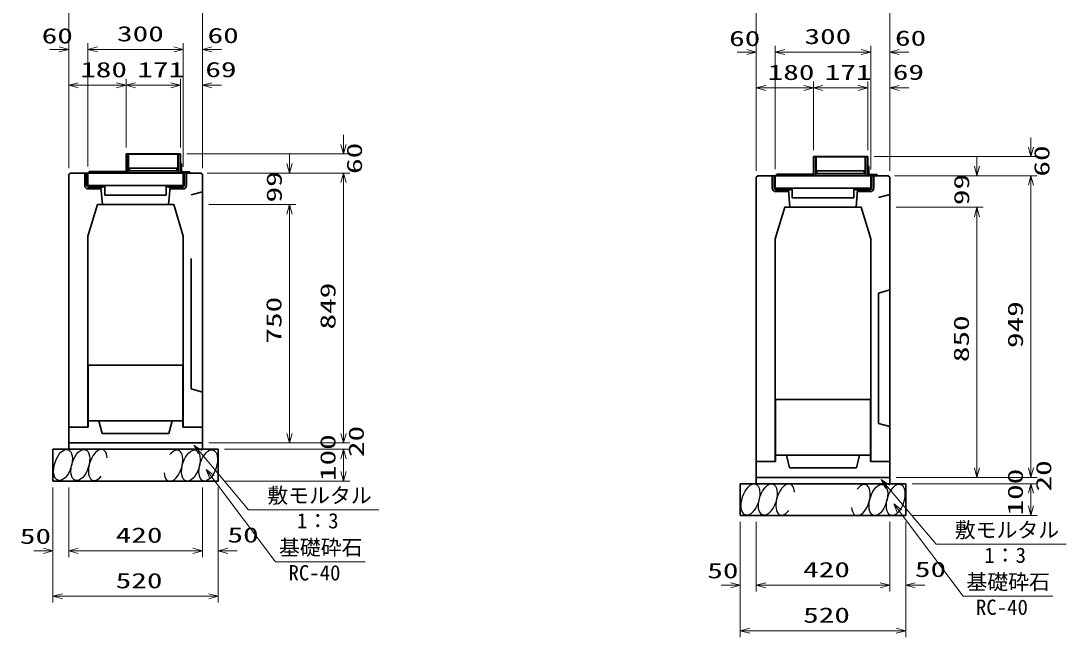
# Model space of a CAD drawing. Units: millimetres on the paper. Extents: x 0 to 842, y 1 to 595.
# Drawn here: x 275.9 to 440.2, y 406.1 to 503 of the extents above; entities that cross this region are included whole.
import ezdxf
from ezdxf.enums import TextEntityAlignment as Align

# ---------------------------------------------------------------- set-up
doc = ezdxf.new("R2010")
doc.units = ezdxf.units.MM
for name, color, linetype, lineweight in [('D-STR-DIM（寸法）', 7, 'Continuous', 13), ('D-STR-HTXT(均しCON-旗)', 7, 'Continuous', 13), ('D-STR-HTXT(基礎砕石-旗)', 7, 'Continuous', 13), ('D-STR-STRF(グリ)', 7, 'Continuous', 25), ('D-STR（構造物）', 1, 'Continuous', 35)]:
    doc.layers.add(name, color=color, linetype=linetype, lineweight=lineweight)
doc.styles.add('ＭＳ ゴシック', font='')
doc.styles.get('ＭＳ ゴシック').set_extended_font_data('MS Gothic')

# ---------------------------------------------------------------- blocks, each defined once
blk = doc.blocks.new('_Open30@@SfigorgFlag@@4')
at = {"color": 7, "linetype": 'Continuous', "lineweight": 13}
for p, q in [((-1, 0.2679), (0, 0)), ((0, 0), (-1, -0.2679)), ((0, 0), (-1, 0))]:
    blk.add_line(p, q, dxfattribs=at)

msp = doc.modelspace()

# ---------------------------------------------------------------- linework, layer by layer
at = {"layer": 'D-STR-DIM（寸法）'}
for p, q in [((283.411, 497.953), (283.411, 505.644)), ((304.411, 497.953), (304.411, 505.644)), ((391.509, 497.534), (391.509, 505.225)), ((412.509, 497.534), (412.509, 505.225)), ((281.911, 498.497), (280.411, 498.497)), ((283.411, 487.489), (283.411, 499.497)), ((286.411, 487.734), (286.411, 499.497)), ((286.411, 480.069), (286.411, 499.497)), ((287.911, 498.497), (289.411, 498.497)), ((287.911, 498.497), (299.911, 498.497)), ((299.911, 498.497), (298.411, 498.497)), ((301.411, 480.044), (301.411, 499.497)), ((301.411, 487.734), (301.411, 499.497)), ((304.411, 487.489), (304.411, 499.497)), ((305.911, 498.497), (307.411, 498.497)), ((390.009, 498.078), (388.509, 498.078)), ((391.509, 487.071), (391.509, 499.078)), ((394.509, 487.316), (394.509, 499.078)), ((394.509, 479.65), (394.509, 499.078)), ((396.009, 498.078), (397.509, 498.078)), ((396.009, 498.078), (408.009, 498.078)), ((408.009, 498.078), (406.509, 498.078)), ((409.509, 479.625), (409.509, 499.078)), ((409.509, 487.316), (409.509, 499.078)), ((412.509, 487.071), (412.509, 499.078)), ((414.009, 498.078), (415.509, 498.078)), ((283.411, 479.798), (283.411, 493.844)), ((292.411, 483.044), (292.411, 493.844)), ((292.411, 483.044), (292.411, 493.844)), ((300.961, 483.044), (300.961, 493.844)), ((300.961, 483.044), (300.961, 493.844)), ((304.411, 479.799), (304.411, 493.844)), ((391.509, 479.379), (391.509, 493.425)), ((400.509, 482.625), (400.509, 493.425)), ((400.509, 482.625), (400.509, 493.425)), ((409.059, 482.625), (409.059, 493.425)), ((409.059, 482.625), (409.059, 493.425)), ((412.509, 479.38), (412.509, 493.425)), ((284.911, 492.844), (290.911, 492.844)), ((293.911, 492.844), (299.461, 492.844)), ((299.461, 492.844), (297.961, 492.844)), ((305.911, 492.844), (307.411, 492.844)), ((393.009, 492.425), (399.009, 492.425)), ((402.009, 492.425), (407.559, 492.425)), ((407.559, 492.425), (406.059, 492.425)), ((414.009, 492.425), (415.509, 492.425)), ((326.614, 483.544), (326.614, 485.044)), ((434.712, 483.125), (434.712, 484.625)), ((301.961, 482.044), (327.614, 482.044)), ((318.116, 480.544), (318.116, 482.044)), ((410.059, 481.625), (435.712, 481.625)), ((426.214, 480.125), (426.214, 481.625)), ((305.161, 479.044), (319.116, 479.044)), ((306.161, 479.044), (327.614, 479.044)), ((306.161, 479.044), (327.614, 479.044)), ((413.259, 478.625), (427.214, 478.625)), ((414.259, 478.625), (435.712, 478.625)), ((414.259, 478.625), (435.712, 478.625)), ((326.614, 438.094), (326.614, 477.544)), ((326.614, 477.544), (326.614, 476.044)), ((434.712, 432.675), (434.712, 477.125)), ((434.712, 477.125), (434.712, 475.625)), ((305.411, 474.094), (319.116, 474.094)), ((305.411, 474.094), (319.116, 474.094)), ((413.509, 473.675), (427.214, 473.675)), ((413.509, 473.675), (427.214, 473.675)), ((318.116, 438.094), (318.116, 472.594)), ((318.116, 472.594), (318.116, 471.094)), ((426.214, 432.675), (426.214, 472.175)), ((426.214, 472.175), (426.214, 470.675)), ((326.614, 438.094), (326.614, 439.594)), ((305.411, 436.594), (327.614, 436.594)), ((305.411, 436.594), (319.116, 436.594)), ((305.411, 436.594), (327.614, 436.594)), ((307.911, 435.594), (327.614, 435.594)), ((307.911, 435.594), (327.614, 435.594)), ((326.614, 432.094), (326.614, 434.094)), ((326.614, 434.094), (326.614, 432.594)), ((434.712, 432.675), (434.712, 434.175)), ((413.509, 431.175), (435.712, 431.175)), ((413.509, 431.175), (427.214, 431.175)), ((413.509, 431.175), (435.712, 431.175)), ((280.911, 429.594), (280.911, 418.627)), ((283.411, 429.594), (283.411, 418.627)), ((283.411, 429.594), (283.411, 418.627)), ((304.411, 429.594), (304.411, 418.627)), ((306.911, 429.594), (306.911, 418.627)), ((307.911, 430.594), (327.614, 430.594)), ((416.009, 430.175), (435.712, 430.175)), ((416.009, 430.175), (435.712, 430.175)), ((280.911, 428.594), (280.911, 411.469)), ((304.411, 428.594), (304.411, 418.627)), ((306.911, 428.594), (306.911, 411.469)), ((434.712, 426.675), (434.712, 428.675)), ((434.712, 428.675), (434.712, 427.175)), ((389.009, 424.175), (389.009, 413.208)), ((391.509, 424.175), (391.509, 413.208)), ((391.509, 424.175), (391.509, 413.208)), ((412.509, 424.175), (412.509, 413.208)), ((415.009, 424.175), (415.009, 413.208)), ((416.009, 425.175), (435.712, 425.175)), ((389.009, 423.175), (389.009, 406.051)), ((412.509, 423.175), (412.509, 413.208)), ((415.009, 423.175), (415.009, 406.051)), ((279.411, 419.627), (277.911, 419.627)), ((284.911, 419.627), (302.911, 419.627)), ((284.911, 419.627), (286.411, 419.627)), ((302.911, 419.627), (301.411, 419.627)), ((308.411, 419.627), (309.911, 419.627)), ((387.509, 414.208), (386.009, 414.208)), ((393.009, 414.208), (411.009, 414.208)), ((393.009, 414.208), (394.509, 414.208)), ((411.009, 414.208), (409.509, 414.208)), ((416.509, 414.208), (418.009, 414.208)), ((282.411, 412.469), (305.411, 412.469)), ((390.509, 407.051), (413.509, 407.051))]:
    msp.add_line(p, q, dxfattribs=at)
at = {"layer": 'D-STR-HTXT(均しCON-旗)'}
for p, q in [((311.696, 426.079), (304.048, 435.119)), ((419.794, 420.661), (412.146, 429.7)), ((332.139, 426.079), (311.696, 426.079)), ((440.236, 420.661), (419.794, 420.661))]:
    msp.add_line(p, q, dxfattribs=at)
at = {"layer": 'D-STR-HTXT(基礎砕石-旗)'}
for p, q in [((315.929, 417.897), (305.926, 431.223)), ((424.027, 412.478), (414.023, 425.804)), ((330.033, 417.897), (315.929, 417.897)), ((438.131, 412.478), (424.027, 412.478))]:
    msp.add_line(p, q, dxfattribs=at)
at = {"layer": 'D-STR-STRF(グリ)'}
for centre, major_axis in [((282.506, 433.117), (0.79, 2.421)), ((285.227, 433.117), (0.79, 2.421)), ((302.616, 433.036), (-0.771, -2.427)), ((305.337, 433.058), (-0.771, -2.427)), ((390.604, 427.698), (0.79, 2.421)), ((393.325, 427.698), (0.79, 2.421)), ((410.713, 427.618), (-0.771, -2.427)), ((413.435, 427.639), (-0.771, -2.427))]:
    msp.add_ellipse(centre, major_axis=major_axis, ratio=0.5139, dxfattribs=at)
for centre, major_axis in [((287.968, 433.117), (0.79, 2.421)), ((299.875, 433.015), (-0.771, -2.427)), ((396.066, 427.698), (0.79, 2.421)), ((407.973, 427.596), (-0.771, -2.427))]:
    msp.add_ellipse(centre, major_axis=major_axis, ratio=0.5139, start_param=5.3575563, end_param=10.3750652, dxfattribs=at)
at = {"layer": 'D-STR（構造物）'}
for p, q in [((300.961, 482.044), (292.411, 482.044)), ((292.411, 482.044), (292.411, 479.069)), ((292.711, 482.044), (292.711, 479.069)), ((300.561, 482.019), (292.811, 482.019)), ((292.811, 482.019), (292.811, 479.819)), ((300.561, 479.819), (300.561, 482.019)), ((300.661, 482.044), (300.661, 479.069)), ((300.961, 479.069), (300.961, 482.044)), ((409.059, 481.625), (400.509, 481.625)), ((400.509, 481.625), (400.509, 478.65)), ((400.809, 481.625), (400.809, 478.65)), ((408.659, 481.6), (400.909, 481.6)), ((400.909, 481.6), (400.909, 479.4)), ((408.659, 479.4), (408.659, 481.6)), ((408.759, 481.625), (408.759, 478.65)), ((409.059, 478.65), (409.059, 481.625)), ((301.011, 480.569), (300.961, 480.569)), ((301.111, 479.419), (301.111, 480.469)), ((409.109, 480.15), (409.059, 480.15)), ((409.209, 479), (409.209, 480.05)), ((283.661, 479.044), (283.411, 478.799)), ((283.411, 478.798), (283.411, 435.594)), ((283.661, 479.044), (304.161, 479.044)), ((285.911, 479.044), (285.911, 477.094)), ((286.211, 477.144), (286.211, 479.044)), ((286.411, 479.069), (302.461, 479.069)), ((286.411, 477.069), (286.411, 479.069)), ((292.411, 479.294), (286.636, 479.294)), ((286.636, 479.294), (286.636, 479.069)), ((292.711, 479.369), (300.661, 479.369)), ((292.811, 479.819), (300.561, 479.819)), ((292.961, 479.369), (292.961, 479.819)), ((300.411, 479.369), (300.411, 479.819)), ((302.361, 479.219), (301.311, 479.219)), ((301.411, 479.069), (301.411, 477.069)), ((301.612, 477.144), (301.612, 479.044)), ((301.912, 479.044), (301.912, 477.094)), ((302.461, 479.069), (302.461, 479.119)), ((304.161, 479.044), (304.411, 478.799)), ((304.411, 478.799), (304.411, 435.594)), ((391.759, 478.625), (391.509, 478.38)), ((391.509, 478.379), (391.509, 430.175)), ((391.759, 478.625), (412.259, 478.625)), ((394.009, 478.625), (394.009, 476.675)), ((394.309, 476.725), (394.309, 478.625)), ((394.509, 478.65), (410.559, 478.65)), ((394.509, 476.65), (394.509, 478.65)), ((400.509, 478.875), (394.734, 478.875)), ((394.734, 478.875), (394.734, 478.65)), ((400.809, 478.95), (408.759, 478.95)), ((400.909, 479.4), (408.659, 479.4)), ((401.059, 478.95), (401.059, 479.4)), ((408.509, 478.95), (408.509, 479.4)), ((410.459, 478.8), (409.409, 478.8)), ((409.509, 478.65), (409.509, 476.65)), ((409.709, 476.725), (409.709, 478.625)), ((410.009, 478.625), (410.009, 476.675)), ((410.559, 478.65), (410.559, 478.7)), ((412.259, 478.625), (412.509, 478.38)), ((412.509, 478.38), (412.509, 430.175)), ((301.411, 477.069), (286.411, 477.069)), ((288.836, 476.844), (286.511, 476.844)), ((288.412, 476.544), (288.412, 476.844)), ((288.461, 476.844), (288.711, 474.094)), ((288.836, 476.844), (288.836, 477.069)), ((289.086, 475.569), (289.086, 477.069)), ((298.736, 477.069), (298.736, 475.569)), ((298.986, 476.844), (298.986, 477.069)), ((301.315, 476.844), (298.986, 476.844)), ((299.361, 476.844), (299.111, 474.094)), ((299.412, 476.844), (299.412, 476.544)), ((301.186, 477.069), (301.186, 476.844)), ((409.509, 476.65), (394.509, 476.65)), ((396.934, 476.425), (396.934, 476.65)), ((397.184, 475.15), (397.184, 476.65)), ((406.834, 476.65), (406.834, 475.15)), ((407.084, 476.425), (407.084, 476.65)), ((409.284, 476.65), (409.284, 476.425)), ((286.461, 476.544), (288.412, 476.544)), ((298.736, 475.569), (289.086, 475.569)), ((299.412, 476.544), (301.362, 476.544)), ((302.661, 475.594), (304.411, 476.094)), ((394.559, 476.125), (396.509, 476.125)), ((396.934, 476.425), (394.609, 476.425)), ((396.509, 476.125), (396.509, 476.425)), ((396.559, 476.425), (396.809, 473.675)), ((406.834, 475.15), (397.184, 475.15)), ((409.413, 476.425), (407.084, 476.425)), ((407.459, 476.425), (407.209, 473.675)), ((407.509, 476.425), (407.509, 476.125)), ((407.509, 476.125), (409.459, 476.125)), ((410.759, 475.175), (412.509, 475.675)), ((286.411, 469.094), (287.911, 474.094)), ((299.911, 474.094), (287.911, 474.094)), ((301.411, 469.094), (299.911, 474.094)), ((394.509, 468.675), (396.009, 473.675)), ((408.009, 473.675), (396.009, 473.675)), ((409.509, 468.675), (408.009, 473.675)), ((286.411, 469.094), (286.411, 439.094)), ((301.411, 469.094), (301.411, 439.094)), ((394.509, 468.675), (394.509, 433.675)), ((409.509, 468.675), (409.509, 433.675)), ((302.661, 465.594), (302.661, 445.094)), ((410.759, 460.175), (412.509, 460.675)), ((410.759, 460.175), (410.759, 439.675)), ((286.461, 448.844), (286.461, 439.094)), ((286.461, 448.844), (301.361, 448.844)), ((301.361, 448.844), (301.361, 439.094)), ((302.661, 445.094), (304.411, 444.594)), ((394.559, 443.425), (394.559, 433.675)), ((394.559, 443.425), (409.459, 443.425)), ((409.459, 443.425), (409.459, 433.675)), ((283.411, 439.094), (286.461, 439.094)), ((283.411, 439.094), (286.411, 439.094)), ((286.461, 440.094), (301.361, 440.094)), ((288.661, 438.094), (288.161, 440.094)), ((299.161, 438.094), (299.661, 440.094)), ((301.361, 439.094), (304.411, 439.094)), ((304.411, 439.094), (301.411, 439.094)), ((410.759, 439.675), (412.509, 439.175)), ((288.661, 438.094), (299.161, 438.094)), ((280.911, 435.594), (306.911, 435.594)), ((280.911, 435.594), (280.911, 430.594)), ((283.411, 436.594), (304.411, 436.594)), ((306.911, 435.594), (306.911, 430.594)), ((394.559, 434.675), (409.459, 434.675)), ((396.759, 432.675), (396.259, 434.675)), ((407.259, 432.675), (407.759, 434.675)), ((391.509, 433.675), (394.559, 433.675)), ((391.509, 433.675), (394.509, 433.675)), ((396.759, 432.675), (407.259, 432.675)), ((409.459, 433.675), (412.509, 433.675)), ((412.509, 433.675), (409.509, 433.675)), ((391.509, 431.175), (412.509, 431.175)), ((280.911, 430.594), (306.911, 430.594)), ((389.009, 430.175), (415.009, 430.175)), ((389.009, 430.175), (389.009, 425.175)), ((415.009, 430.175), (415.009, 425.175)), ((389.009, 425.175), (415.009, 425.175))]:
    msp.add_line(p, q, dxfattribs=at)
for centre, radius, start, end in [((301.011, 480.469), 0.1, 0, 90), ((409.109, 480.05), 0.1, 0, 90), ((301.311, 479.419), 0.2, 180, 270), ((302.361, 479.119), 0.1, 0, 90), ((409.409, 479), 0.2, 180, 270), ((410.459, 478.7), 0.1, 0, 90), ((286.461, 477.094), 0.55, 180, 270), ((286.511, 477.144), 0.3, 180, 270), ((301.312, 477.144), 0.3, 270.63559, 359.99998), ((301.362, 477.094), 0.55, 269.99995, 359.99995), ((394.559, 476.675), 0.55, 180, 270), ((394.609, 476.725), 0.3, 180, 270), ((409.409, 476.725), 0.3, 270.63559, 359.99998), ((409.459, 476.675), 0.55, 269.99995, 359.99995)]:
    msp.add_arc(centre, radius, start, end, dxfattribs=at)

# ---------------------------------------------------------------- block references
at = {"layer": 'D-STR-DIM（寸法）', "xscale": 1.5, "yscale": 1.5}
for p in [(283.411, 498.497), (301.411, 498.497), (301.411, 498.497), (391.509, 498.078), (409.509, 498.078), (409.509, 498.078), (292.411, 492.844), (300.961, 492.844), (300.961, 492.844), (400.509, 492.425), (409.059, 492.425), (409.059, 492.425), (280.911, 419.627), (304.411, 419.627), (304.411, 419.627), (389.009, 414.208), (412.509, 414.208), (412.509, 414.208), (306.911, 412.469), (415.009, 407.051)]:
    msp.add_blockref('_Open30@@SfigorgFlag@@4', p, dxfattribs=at)
for p, rotation in [((286.411, 498.497), 180), ((286.411, 498.497), 180), ((304.411, 498.497), 180), ((394.509, 498.078), 180), ((394.509, 498.078), 180), ((412.509, 498.078), 180), ((283.411, 492.844), 180), ((292.411, 492.844), 180), ((304.411, 492.844), 180), ((391.509, 492.425), 180), ((400.509, 492.425), 180), ((412.509, 492.425), 180), ((326.614, 482.044), 270), ((434.712, 481.625), 270), ((318.116, 479.044), 270), ((426.214, 478.625), 270), ((326.614, 479.044), 90), ((326.614, 479.044), 90), ((434.712, 478.625), 90), ((434.712, 478.625), 90), ((318.116, 474.094), 90), ((318.116, 474.094), 90), ((426.214, 473.675), 90), ((426.214, 473.675), 90), ((318.116, 436.594), 270), ((326.614, 436.594), 270), ((326.614, 436.594), 270), ((326.614, 435.594), 90), ((326.614, 435.594), 90), ((426.214, 431.175), 270), ((434.712, 431.175), 270), ((434.712, 431.175), 270), ((326.614, 430.594), 270), ((434.712, 430.175), 90), ((434.712, 430.175), 90), ((434.712, 425.175), 270), ((283.411, 419.627), 180), ((283.411, 419.627), 180), ((306.911, 419.627), 180), ((391.509, 414.208), 180), ((391.509, 414.208), 180), ((415.009, 414.208), 180), ((280.911, 412.469), 180), ((389.009, 407.051), 180)]:
    msp.add_blockref('_Open30@@SfigorgFlag@@4', p, dxfattribs=dict(at, rotation=rotation))
at = {"layer": 'D-STR-HTXT(均しCON-旗)', "xscale": 1.5, "yscale": 1.5, "rotation": 130.23516}
for p in [(303.079, 436.264), (411.177, 430.845)]:
    msp.add_blockref('_Open30@@SfigorgFlag@@4', p, dxfattribs=at)
at = {"layer": 'D-STR-HTXT(基礎砕石-旗)', "xscale": 1.5, "yscale": 1.5, "rotation": 126.89552}
for p in [(305.025, 432.422), (413.123, 427.004)]:
    msp.add_blockref('_Open30@@SfigorgFlag@@4', p, dxfattribs=at)

# ---------------------------------------------------------------- texts
at = {"layer": 'D-STR-DIM（寸法）', "style": 'ＭＳ ゴシック', "width": 1.5}
for s, p in [('60', (279.147, 498.711)), ('300', (290.995, 499.034)), ('60', (305.231, 498.758)), ('60', (387.245, 498.292)), ('300', (399.093, 498.615)), ('60', (413.329, 498.339)), ('180', (285.203, 493.381)), ('171', (294.186, 493.381)), ('69', (304.885, 493.401)), ('180', (393.301, 492.962)), ('171', (402.284, 492.962)), ('69', (412.983, 492.982)), ('50', (275.714, 419.994)), ('420', (290.786, 420.164)), ('50', (308.363, 420.201)), ('50', (383.812, 414.575)), ('420', (398.884, 414.745)), ('50', (416.461, 414.783)), ('520', (290.786, 413.007)), ('520', (398.884, 407.588))]:
    msp.add_text(s, height=2.405, dxfattribs=at).set_placement(p, align=Align.BOTTOM_LEFT)
for s, p in [('60', (330.244, 478.901)), ('60', (438.342, 478.483)), ('99', (317.625, 474.415)), ('99', (425.723, 473.997)), ('849', (326.077, 454.439)), ('750', (317.579, 452.219)), ('949', (434.175, 451.52)), ('850', (425.677, 449.3)), ('20', (330.529, 434.375)), ('100', (326.077, 430.594)), ('100', (434.175, 425.175)), ('20', (438.626, 428.957))]:
    msp.add_text(s, height=2.405, rotation=90, dxfattribs=at).set_placement(p, align=Align.BOTTOM_LEFT)
at = {"layer": 'D-STR-HTXT(均しCON-旗)', "style": 'ＭＳ ゴシック'}
for s, p in [('敷モルタル', (314.638, 426.401)), ('1：3', (319.284, 422.429)), ('敷モルタル', (422.736, 420.982)), ('1：3', (427.382, 417.01))]:
    msp.add_text(s, height=2.405, dxfattribs=at).set_placement(p, align=Align.BOTTOM_LEFT)
at = {"layer": 'D-STR-HTXT(基礎砕石-旗)', "style": 'ＭＳ ゴシック'}
for s, p in [('基礎砕石', (316.465, 418.231)), ('RC-40', (317.953, 414.246)), ('基礎砕石', (424.563, 412.812)), ('RC-40', (426.051, 408.827))]:
    msp.add_text(s, height=2.405, dxfattribs=at).set_placement(p, align=Align.BOTTOM_LEFT)

doc.saveas('drawing.dxf')
